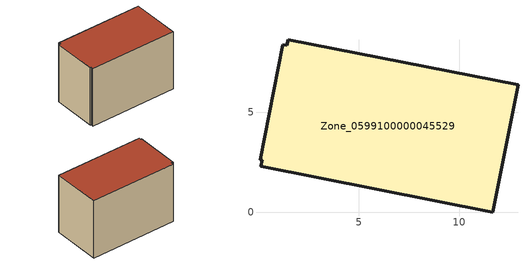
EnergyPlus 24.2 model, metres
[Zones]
Zone_0599100000045529
 floor ground (C_G): 0.1,2.29 0.16,2.6 0.06,2.62 1.19,8.38 1.41,8.33 1.47,8.62 12.94,6.37 11.69,0 z0
 wall outside (C_F): 12.94,6.37 1.47,8.62 1.41,8.33 1.19,8.38 0.06,2.62 0.16,2.6 0.1,2.29 11.69,0 12.94,6.37 z0:8.16
 roof outside (C_R): 0.16,2.6 0.1,2.29 11.69,0 12.94,6.37 1.47,8.62 1.41,8.33 1.19,8.38 0.06,2.62 z8.16
[BUILDING]
Pand.0599100000045529: North Axis=0; Terrain=City; Loads Convergence Tolerance Value=0.04; Temperature Convergence Tolerance Value=0.4; Solar Distribution=FullExterior; Maximum Number of Warmup Days=25; Minimum Number of Warmup Days=1
[Site:Location]
Rotterdam.The.Hague.AP_ZH_NLD Design_Conditions: Latitude=51.96; Longitude=4.45; Time Zone=1; Elevation=-4.5
[SITE:GROUNDTEMPERATURE:BUILDINGSURFACE]
18, 18, 18, 18, 18, 18, 18, 18, 18, 18, 18, 18
[MATERIAL] Thermal Absorptance=0.9; Solar Absorptance=0.7; Visible Absorptance=0.7
Name | Roughness | Thickness | Conductivity | Density | Specific Heat
G.TI.1946-1964 | MediumSmooth | 0.15 | 1 | 540 | 1210
F.TI.1946-1964 | Rough | 0.3 | 0.857143 | 1920 | 840
R.TI.1946-1964 | MediumRough | 0.2 | 0.277778 | 1500 | 1000
[CONSTRUCTION]
C_G: G.TI.1946-1964
C_F: F.TI.1946-1964
C_R: R.TI.1946-1964
[ZONE]
Zone_0599100000045529: Type=1; Multiplier=1; Ceiling Height=Autocalculate; Volume=Autocalculate; Floor Area=autocalculate; Part of Total Floor Area=Yes
[ZONEINFILTRATION:DESIGNFLOWRATE]
Infil_Zone_0599100000045529: Zone or ZoneList or Space or SpaceList=Zone_0599100000045529; Schedule=AlwaysOn; Design Flow Rate Calculation Method=Flow/Area; Flow Rate per Floor Area=0.003; Constant Term Coefficient=1; Temperature Term Coefficient=0; Velocity Term Coefficient=0; Velocity Squared Term Coefficient=0
[HVACTEMPLATE:ZONE:IDEALLOADSAIRSYSTEM]
Zone_0599100000045529: Maximum Heating Supply Air Temperature=50; Minimum Cooling Supply Air Temperature=13; Maximum Heating Supply Air Humidity Ratio=0.0156; Minimum Cooling Supply Air Humidity Ratio=0.0077; Heating Limit=NoLimit; Cooling Limit=NoLimit; Dehumidification Control Type=ConstantSensibleHeatRatio; Cooling Sensible Heat Ratio=0.7; Dehumidification Setpoint=60; Humidification Control Type=None; Humidification Setpoint=30; Outdoor Air Method=None; Outdoor Air Flow Rate per Person=0.00944; Outdoor Air Flow Rate per Zone Floor Area=0; Outdoor Air Flow Rate per Zone=0; Demand Controlled Ventilation Type=None; Outdoor Air Economizer Type=NoEconomizer; Heat Recovery Type=None; Sensible Heat Recovery Effectiveness=0.7; Latent Heat Recovery Effectiveness=0.65
[ZONECONTROL:THERMOSTAT]
ThermostatControl_Zone_0599100000045529: Zone or ZoneList=Zone_0599100000045529; Control Type Schedule=DualSetpointControlType; Control 1=Thermostat_Zone_0599100000045529; Temperature Difference Between Cutout And Setpoint=0
[THERMOSTATSETPOINT:DUALSETPOINT]
Thermostat_Zone_0599100000045529: Heating Setpoint Temperature Schedule=HeatingSetpoint_Zone_0599100000045529; Cooling Setpoint Temperature Schedule=CoolingSetpoint_Zone_0599100000045529
[SCHEDULE:COMPACT]
HeatingSetpoint_Zone_0599100000045529: Through: 12/31, For: AllDays, Until: 24:00, 21
CoolingSetpoint_Zone_0599100000045529: Through: 12/31, For: AllDays, Until: 24:00, 24
DualSetpointControlType: Through: 12/31, For: AllDays, Until: 24:00, 4
AlwaysOn: Through: 12/31, For: AllDays, Until: 24:00, 1
